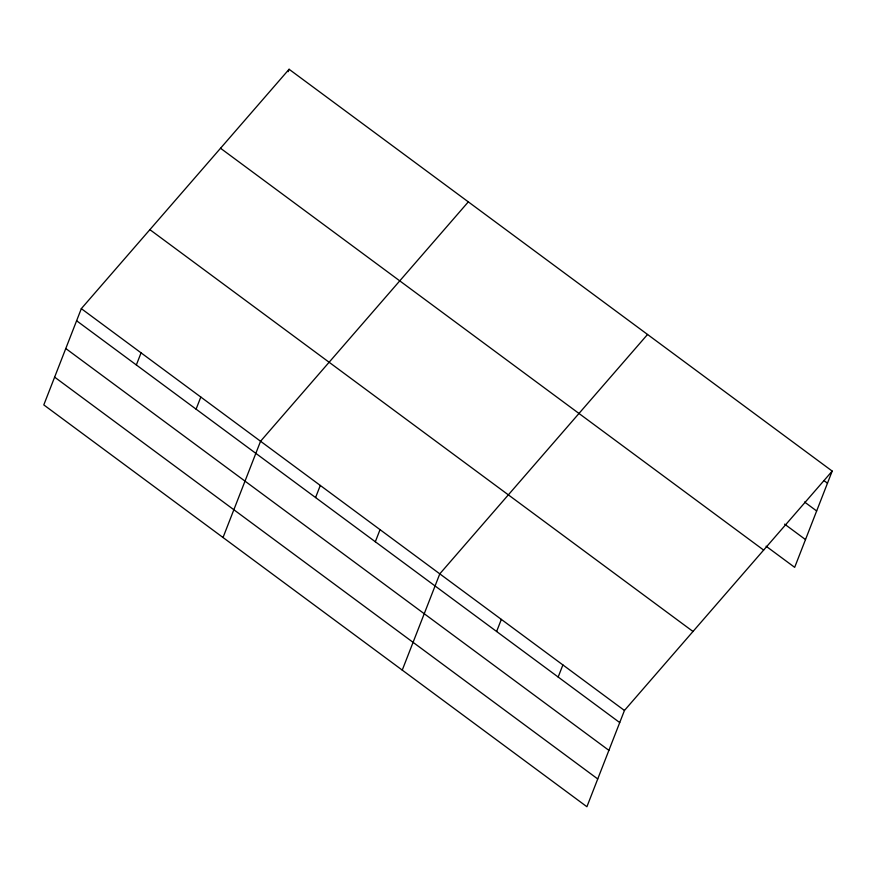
<?xml version="1.0" encoding="UTF-8"?>
<svg xmlns="http://www.w3.org/2000/svg" width="876" height="876" viewBox="0 0 876 876"><rect width="100%" height="100%" fill="white"/><g stroke="black" fill="none" stroke-linecap="round" stroke-linejoin="round"><path stroke-width="1.31" d="M81.326 308.648L43.8 404.909L586.909 806.73L624.446 710.469L832.2 471.091L289.091 69.27L81.326 308.648L624.446 710.469M136.349 364.953L141.069 352.853M288.149 71.69L289.091 69.27M196.093 409.158L200.812 397.047M223.03 537.514L260.555 441.252L468.321 201.874M315.579 497.557L320.298 485.446M375.322 541.762L380.042 529.651M402.248 670.118L439.785 573.857L647.539 334.468M496.615 631.497L501.335 619.387M558.165 677.038L562.885 664.928M832.2 471.091L794.674 567.352L766.095 546.208M824.185 480.76L827.481 483.202M804.562 502.025L816.651 510.971M784.611 524.133L805.493 539.583M220.533 148.263L763.642 550.084M149.895 229.654L693.004 631.476M76.606 320.758L619.726 722.58M65.788 348.528L608.897 750.349M54.63 377.14L597.739 778.961"/></g></svg>
